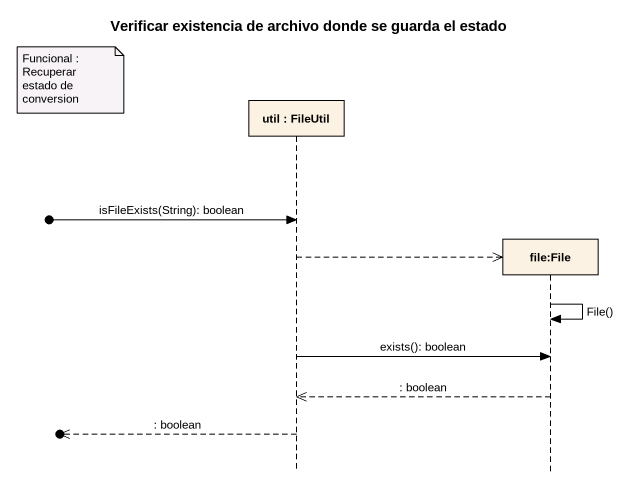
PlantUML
@startuml
title Verificar existencia de archivo donde se guarda el estado
hide footbox
participant "util : FileUtil" as util
participant "file:File" as file_File

note left of util : Funcional : Recuperar estado de conversion
[o-> util : isFileExists(String): boolean
util -->> file_File **
file_File -> file_File : File()
util -> file_File : exists(): boolean
file_File -->> util : : boolean
[o<<-- util : : boolean
@enduml
